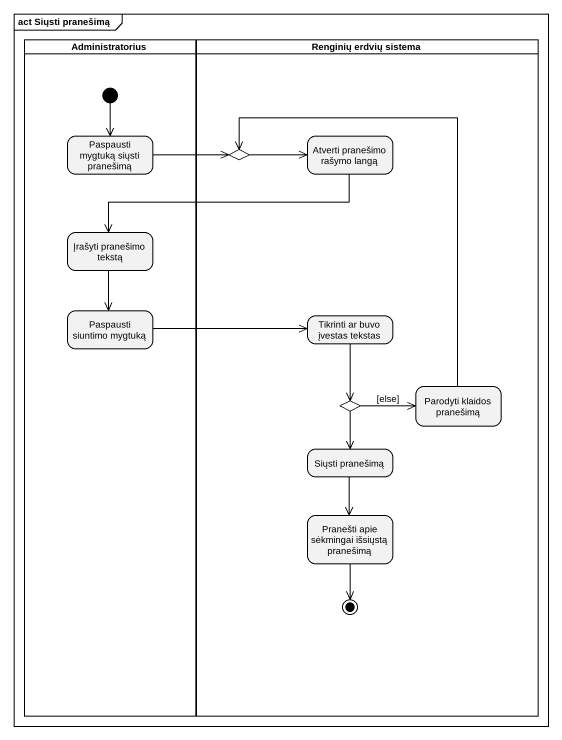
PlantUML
@startuml
mainframe act Siųsti pranešimą
hide empty description
state Administratorius <<partition>> {
  state "Paspausti mygtuką siųsti pranešimą" as Paspausti_mygtuką_siųsti
  state "Įrašyti pranešimo tekstą" as Įrašyti_pranešimo_tekstą
  state "Paspausti siuntimo mygtuką" as Paspausti_siuntimo_mygtuką
  [*] --> Paspausti_mygtuką_siųsti
}
state "Renginių erdvių sistema" as Renginių_erdvių_sistema <<partition>> {
  state choice1 <<choice>>
  state "Atverti pranešimo rašymo langą" as Atverti_pranešimo_rašymo
  state "Tikrinti ar buvo įvestas tekstas" as Tikrinti_ar_buvo_įvestas
  state choice2 <<choice>>
  state "Parodyti klaidos pranešimą" as Parodyti_klaidos_pranešimą
  state "Siųsti pranešimą" as Siųsti_pranešimą
  state "Pranešti apie sėkmingai išsiųstą pranešimą" as Pranešti_apie_sėkmingai
  Pranešti_apie_sėkmingai --> [*]
}
Paspausti_mygtuką_siųsti -right-> choice1
choice1 -right-> Atverti_pranešimo_rašymo
Atverti_pranešimo_rašymo -left-> Įrašyti_pranešimo_tekstą
Įrašyti_pranešimo_tekstą --> Paspausti_siuntimo_mygtuką
Paspausti_siuntimo_mygtuką -right-> Tikrinti_ar_buvo_įvestas
Tikrinti_ar_buvo_įvestas --> choice2
choice2 -right-> Parodyti_klaidos_pranešimą : [else]
choice2 --> Siųsti_pranešimą
Parodyti_klaidos_pranešimą -up-> choice1
Siųsti_pranešimą --> Pranešti_apie_sėkmingai
@enduml
